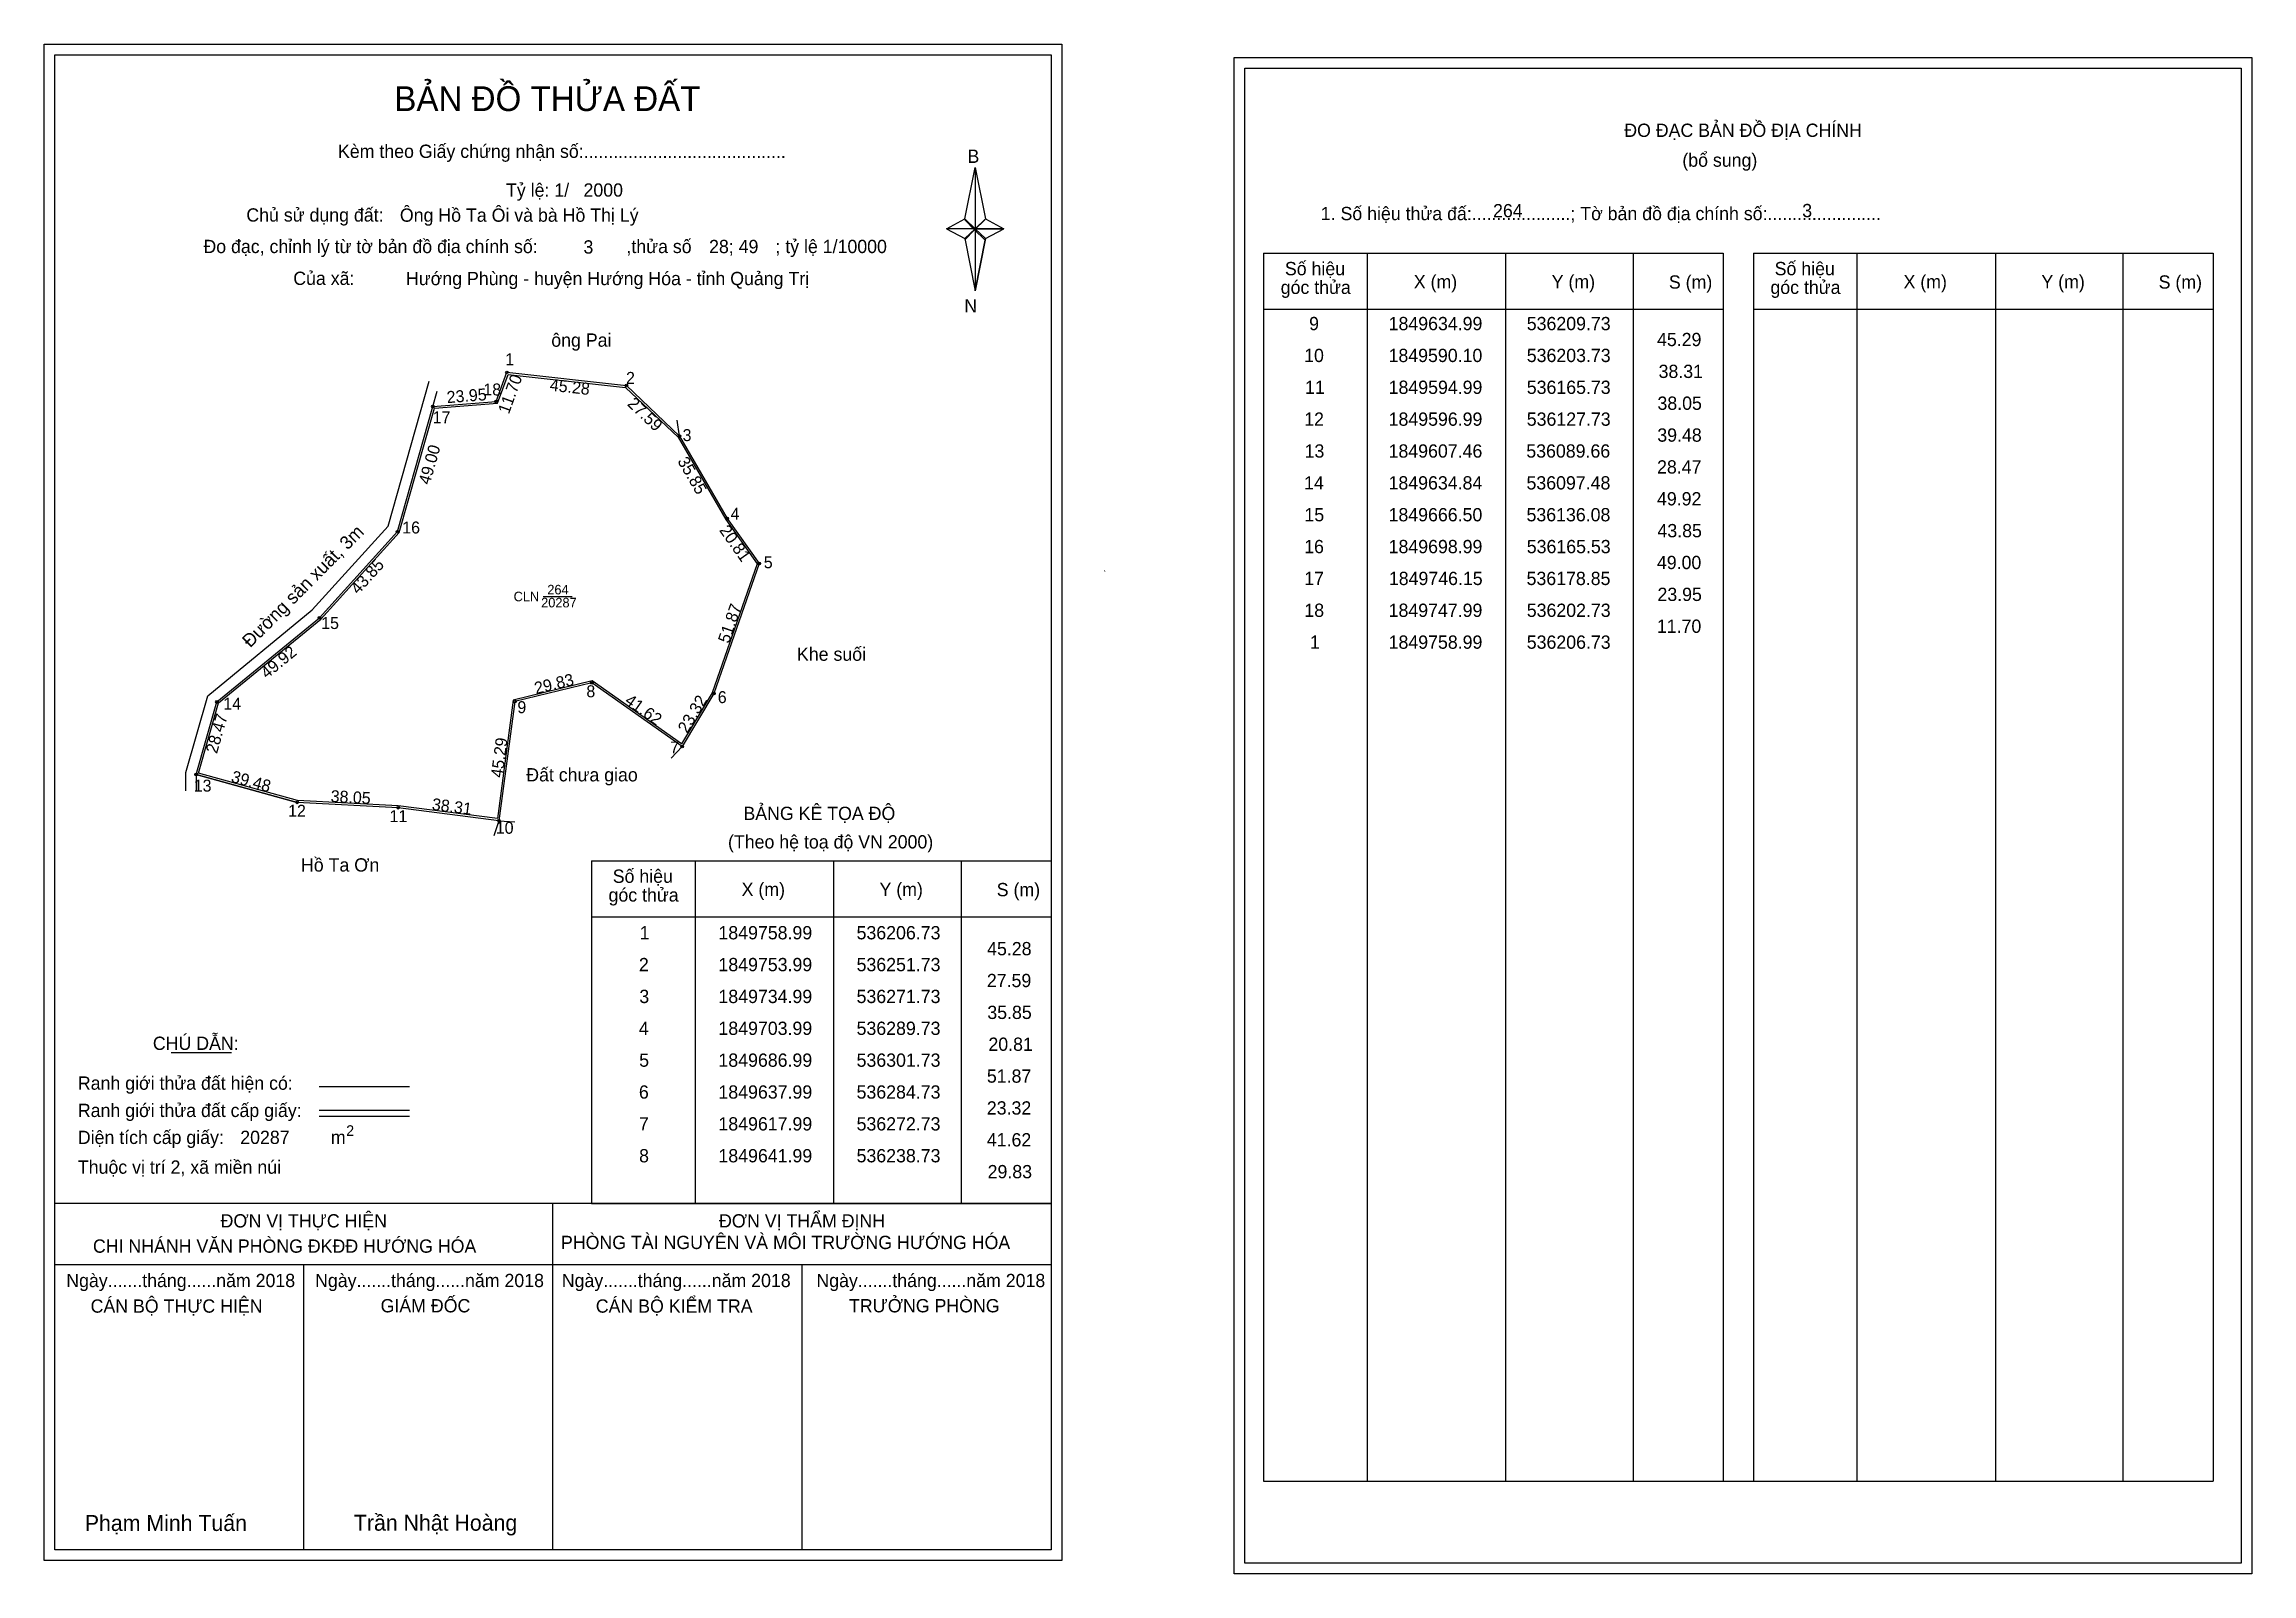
# Model space of a CAD drawing. Extents: x 536032 to 536864, y 1849306 to 1849883.
import ezdxf

# ---------------------------------------------------------------- set-up
doc = ezdxf.new("R2010")
doc.units = 0
for name, color, linetype in [('Level 1', 7, 'Continuous'), ('Level 10', 7, 'Continuous'), ('Level 11', 7, 'Continuous'), ('Level 13', 7, 'Continuous'), ('Level 27', 7, 'Continuous'), ('Level 3', 7, 'Continuous'), ('Level 49', 7, 'Continuous'), ('Level 53', 7, 'Continuous'), ('Level 55', 7, 'Continuous'), ('Level 6', 7, 'Continuous'), ('Level 63', 7, 'Continuous'), ('Level 9', 7, 'Continuous')]:
    doc.layers.add(name, color=color, linetype=linetype)

msp = doc.modelspace()

# ---------------------------------------------------------------- linework, layer by layer
at = {"layer": 'Level 1'}
for p, q in [((536036.37, 1849878.61), (536036.37, 1849878.61)), ((536484.74, 1849873.55), (536484.74, 1849873.55)), ((536379.22, 1849816.84), (536383.15, 1849836.12)), ((536379.22, 1849816.84), (536383.15, 1849836.12)), ((536383.15, 1849836.12), (536383.15, 1849813.07)), ((536383.15, 1849836.12), (536387.09, 1849816.84)), ((536383.15, 1849836.12), (536383.15, 1849813.07)), ((536372.33, 1849813.07), (536379.22, 1849816.84)), ((536372.33, 1849813.07), (536379.22, 1849809.39)), ((536383.15, 1849813.07), (536372.33, 1849813.07)), ((536379.22, 1849816.84), (536383.15, 1849813.07)), ((536383.15, 1849813.07), (536379.22, 1849816.84)), ((536382.86, 1849812.64), (536379.22, 1849816.4)), ((536383.15, 1849813.07), (536379.22, 1849809.39)), ((536379.22, 1849809.39), (536383.15, 1849813.07)), ((536386.79, 1849816.4), (536382.86, 1849812.64)), ((536382.86, 1849812.64), (536386.79, 1849816.4)), ((536387.09, 1849816.84), (536383.15, 1849813.07)), ((536383.15, 1849813.07), (536387.09, 1849816.84)), ((536383.15, 1849813.07), (536383.15, 1849789.68)), ((536383.15, 1849813.07), (536393.98, 1849813.07)), ((536383.15, 1849813.07), (536387.09, 1849809.39)), ((536393.98, 1849813.07), (536383.15, 1849813.07)), ((536383.15, 1849813.07), (536383.15, 1849789.68)), ((536387.09, 1849809.39), (536383.15, 1849813.07)), ((536387.09, 1849816.84), (536393.98, 1849813.07)), ((536387.09, 1849809.39), (536393.98, 1849813.07)), ((536382.86, 1849812.64), (536379.22, 1849808.96)), ((536379.22, 1849808.96), (536382.86, 1849812.64)), ((536379.22, 1849809.39), (536383.15, 1849789.68)), ((536386.79, 1849808.96), (536382.86, 1849812.64)), ((536387.09, 1849809.39), (536383.15, 1849789.68)), ((536383.15, 1849789.68), (536387.09, 1849809.39)), ((536491.81, 1849803.84), (536665.01, 1849803.84)), ((536530.99, 1849341.31), (536530.99, 1849803.84)), ((536583.13, 1849341.31), (536583.13, 1849803.84)), ((536631.08, 1849803.84), (536631.08, 1849341.31)), ((536665.01, 1849803.84), (536665.01, 1849341.31)), ((536676.33, 1849803.84), (536849.53, 1849803.84)), ((536715.51, 1849341.31), (536715.51, 1849803.84)), ((536767.65, 1849341.31), (536767.65, 1849803.84)), ((536815.6, 1849803.84), (536815.6, 1849341.31)), ((536849.53, 1849803.84), (536849.53, 1849341.31)), ((536491.81, 1849782.78), (536665.01, 1849782.78)), ((536676.33, 1849782.78), (536849.53, 1849782.78)), ((536238.56, 1849574.95), (536411.76, 1849574.95)), ((536277.74, 1849445.9), (536277.74, 1849574.95)), ((536329.89, 1849445.9), (536329.89, 1849574.95)), ((536377.83, 1849574.95), (536377.83, 1849445.9)), ((536238.56, 1849553.9), (536411.76, 1849553.9)), ((536080.21, 1849502.74), (536103.01, 1849502.74)), ((536135.94, 1849489.93), (536169.96, 1849489.93)), ((536135.94, 1849481.03), (536169.96, 1849481.03)), ((536135.94, 1849478.84), (536169.96, 1849478.84)), ((536250.03, 1849445.9), (536036.37, 1849445.9)), ((536411.76, 1849445.9), (536202.08, 1849445.9)), ((536224.07, 1849315.46), (536224.07, 1849445.9)), ((536238.56, 1849445.9), (536411.76, 1849445.9)), ((536411.77, 1849422.8), (536036.37, 1849422.8)), ((536130.22, 1849315.46), (536130.22, 1849422.8)), ((536317.92, 1849315.46), (536317.92, 1849422.8)), ((536491.81, 1849341.31), (536849.53, 1849341.31)), ((536411.76, 1849315.46), (536411.76, 1849315.46)), ((536860.15, 1849310.4), (536860.15, 1849310.4))]:
    msp.add_line(p, q, dxfattribs=at)
at = {"layer": 'Level 10'}
for p, q in [((536161.93, 1849700.99), (536177.41, 1849755.72)), ((536202.73, 1849747.99), (536206.73, 1849758.99)), ((536203.23, 1849747.33), (536207.2, 1849758.23)), ((536206.73, 1849758.99), (536251.73, 1849753.99)), ((536207.2, 1849758.23), (536251.42, 1849753.32)), ((536165.53, 1849698.99), (536178.85, 1849746.15)), ((536178.85, 1849746.15), (536202.73, 1849747.99)), ((536179.39, 1849745.49), (536203.23, 1849747.33)), ((536251.42, 1849753.32), (536271.18, 1849734.55)), ((536251.73, 1849753.99), (536271.73, 1849734.99)), ((536166.16, 1849698.64), (536179.39, 1849745.49)), ((536271.18, 1849734.55), (536289.14, 1849703.61)), ((536271.73, 1849734.99), (536289.73, 1849703.99)), ((536133.38, 1849669.48), (536161.93, 1849700.99)), ((536136.08, 1849666.5), (536165.53, 1849698.99)), ((536136.56, 1849665.99), (536166.16, 1849698.64)), ((536289.14, 1849703.61), (536300.95, 1849686.88)), ((536289.73, 1849703.99), (536301.73, 1849686.99)), ((536300.95, 1849686.88), (536284.09, 1849638.29)), ((536301.73, 1849686.99), (536284.73, 1849637.99)), ((536093.98, 1849637.14), (536133.38, 1849669.48)), ((536097.48, 1849634.84), (536136.08, 1849666.5)), ((536097.48, 1849634.84), (536136.08, 1849666.5)), ((536098.09, 1849634.44), (536136.56, 1849665.99)), ((536238.87, 1849642.74), (536209.1, 1849635.56)), ((536238.73, 1849641.99), (536209.73, 1849634.99)), ((536272.73, 1849617.99), (536238.73, 1849641.99)), ((536272.52, 1849619), (536238.87, 1849642.74)), ((536284.09, 1849638.29), (536272.52, 1849619)), ((536085.73, 1849608.27), (536093.98, 1849637.14)), ((536089.66, 1849607.46), (536097.48, 1849634.84)), ((536089.66, 1849607.46), (536097.48, 1849634.84)), ((536090.53, 1849607.95), (536098.09, 1849634.44)), ((536209.1, 1849635.56), (536203.13, 1849590.88)), ((536209.73, 1849634.99), (536203.73, 1849590.1)), ((536284.73, 1849637.99), (536272.73, 1849617.99)), ((536085.73, 1849601.35), (536085.73, 1849608.27)), ((536089.66, 1849607.46), (536127.73, 1849596.99)), ((536127.73, 1849596.99), (536089.66, 1849607.46)), ((536127.84, 1849597.69), (536090.53, 1849607.95)), ((536165.73, 1849594.99), (536127.73, 1849596.99)), ((536165.79, 1849595.69), (536127.84, 1849597.69)), ((536203.73, 1849590.1), (536165.73, 1849594.99)), ((536203.13, 1849590.88), (536165.79, 1849595.69))]:
    msp.add_line(p, q, dxfattribs=at)
at = {"layer": 'Level 11'}
for centre in [(536206.73, 1849758.99), (536251.73, 1849753.99), (536178.85, 1849746.15), (536202.73, 1849747.99), (536271.73, 1849734.99), (536165.53, 1849698.99), (536289.73, 1849703.99), (536301.73, 1849686.99), (536136.08, 1849666.5), (536238.73, 1849641.99), (536284.73, 1849637.99), (536097.48, 1849634.84), (536209.73, 1849634.99), (536272.73, 1849617.99), (536089.66, 1849607.46), (536127.73, 1849596.99), (536127.73, 1849596.99), (536165.73, 1849594.99), (536203.73, 1849590.1)]:
    msp.add_circle(centre, 0.5, dxfattribs=at)
at = {"layer": 'Level 27'}
for p, q in [((536178.85, 1849746.15), (536180.48, 1849751.92)), ((536271.73, 1849734.99), (536270.83, 1849740.92)), ((536272.73, 1849617.99), (536268.63, 1849613.61)), ((536089.66, 1849607.46), (536089.67, 1849601.46)), ((536203.73, 1849590.1), (536201.76, 1849584.43)), ((536203.73, 1849590.1), (536209.71, 1849589.62))]:
    msp.add_line(p, q, dxfattribs=at)
at = {"layer": 'Level 3'}
for p, q in [((536491.81, 1849803.84), (536491.81, 1849341.31)), ((536676.33, 1849803.84), (536676.33, 1849341.31)), ((536238.56, 1849574.95), (536238.56, 1849445.9))]:
    msp.add_line(p, q, dxfattribs=at)
at = {"layer": 'Level 63'}
for p, q in [((536032.37, 1849882.61), (536415.77, 1849882.61)), ((536032.37, 1849311.46), (536032.37, 1849882.61)), ((536415.77, 1849882.61), (536415.77, 1849311.46)), ((536036.37, 1849878.61), (536411.77, 1849878.61)), ((536036.37, 1849315.46), (536036.37, 1849878.61)), ((536411.77, 1849878.61), (536411.77, 1849315.46)), ((536480.75, 1849877.55), (536864.15, 1849877.55)), ((536480.75, 1849306.4), (536480.75, 1849877.55)), ((536484.75, 1849873.55), (536860.15, 1849873.55)), ((536484.75, 1849310.4), (536484.75, 1849873.55)), ((536860.15, 1849873.55), (536860.15, 1849310.4)), ((536864.15, 1849877.55), (536864.15, 1849306.4)), ((536411.77, 1849315.46), (536036.37, 1849315.46)), ((536415.77, 1849311.46), (536032.37, 1849311.46)), ((536864.15, 1849306.4), (536480.75, 1849306.4)), ((536860.15, 1849310.4), (536484.75, 1849310.4))]:
    msp.add_line(p, q, dxfattribs=at)
at = {"layer": 'Level 9'}
msp.add_line((536220.39, 1849674.54), (536231.29, 1849674.54), dxfattribs=at)

# ---------------------------------------------------------------- texts
at = {"layer": 'Level 1'}
for s, height, p in [('BẢN ĐỒ THỬA ĐẤT', 9.3313, (536164.3, 1849857.42)), ('ĐO ĐẠC BẢN ĐỒ ĐỊA CHÍNH', 5, (536627.7, 1849847.67)), ('Kèm theo Giấy chứng nhận số:.........................................', 5, (536143.07, 1849839.76)), ('B', 5, (536380.24, 1849837.88)), ('(bổ sung)', 5, (536649.58, 1849836.43)), ('Chủ sử dụng đất:', 5, (536108.55, 1849815.77)), ('1. Số hiệu thửa đấ:....................; Tờ bản đồ địa chính số:.......................', 5, (536513.36, 1849816.31)), ('Đo đạc, chỉnh lý từ tờ bản đồ địa chính số:                  ,thửa số                 ; tỷ lệ 1/10000', 5, (536092.38, 1849803.91)), ('Của xã:', 5, (536126.23, 1849791.91)), ('Số hiệu', 5, (536499.84, 1849795.57)), ('Số hiệu', 5, (536684.36, 1849795.57)), ('góc thửa', 5, (536498.26, 1849788.51)), ('X (m)', 5, (536548.4, 1849790.62)), ('Y (m)', 5, (536600.36, 1849790.62)), ('S (m)', 5, (536644.51, 1849790.52)), ('góc thửa', 5, (536682.77, 1849788.51)), ('X (m)', 5, (536732.92, 1849790.62)), ('Y (m)', 5, (536784.87, 1849790.62)), ('S (m)', 5, (536829.03, 1849790.52)), ('N', 5, (536379.04, 1849781.54)), ('ông Pai', 5, (536223.44, 1849768.63)), ('Khe suối', 5, (536316.01, 1849650.33)), ('Đất chưa giao', 5, (536214, 1849604.9)), ('BẢNG KÊ TỌA ĐỘ', 5, (536295.83, 1849590.36)), ('(Theo hệ toạ độ VN 2000)', 5, (536290.02, 1849579.64)), ('Hồ Ta Ơn', 5, (536129.13, 1849570.94)), ('Số hiệu', 5, (536246.59, 1849566.69)), ('góc thửa', 5, (536245.01, 1849559.63)), ('X (m)', 5, (536295.15, 1849561.74)), ('Y (m)', 5, (536347.11, 1849561.74)), ('S (m)', 5, (536391.27, 1849561.64)), ('CHÚ DẪN:', 5, (536073.33, 1849503.75)), ('Ranh giới thửa đất hiện có:', 5, (536045.07, 1849488.75)), ('Ranh giới thửa đất cấp giấy:', 5, (536045.07, 1849478.47)), ('Diện tích cấp giấy:', 5, (536045.07, 1849468.31)), ('m', 5, (536140.38, 1849468.35)), ('2', 4, (536146.17, 1849471.37)), ('Thuộc vị trí 2, xã miền núi', 5, (536045.07, 1849457.11)), ('ĐƠN VỊ THỰC HIỆN', 5, (536098.84, 1849436.87)), ('ĐƠN VỊ THẨM ĐỊNH', 5, (536286.64, 1849436.87)), ('CHI NHÁNH VĂN PHÒNG ĐKĐĐ HƯỚNG HÓA', 5, (536050.75, 1849427.35)), ('PHÒNG TÀI NGUYÊN VÀ MÔI TRƯỜNG HƯỚNG HÓA', 5, (536227.09, 1849428.73)), ('Ngày.......tháng......năm 2018', 5, (536040.7, 1849414.4)), ('Ngày.......tháng......năm 2018', 5, (536134.45, 1849414.4)), ('Ngày.......tháng......năm 2018', 5, (536227.4, 1849414.4)), ('Ngày.......tháng......năm 2018', 5, (536323.32, 1849414.4)), ('CÁN BỘ THỰC HIỆN', 5, (536049.87, 1849404.77)), ('GIÁM ĐỐC', 5, (536159.13, 1849404.89)), ('CÁN BỘ KIỂM TRA', 5, (536240.21, 1849404.77)), ('TRƯỞNG PHÒNG', 5, (536335.59, 1849404.89)), ('Phạm Minh Tuấn', 6, (536047.69, 1849322.54)), ('Trần Nhật Hoàng', 6, (536149.07, 1849322.64))]:
    msp.add_text(s, height=height, dxfattribs=at).set_placement(p)
msp.add_text('Đường sản xuất, 3m', height=5, rotation=45.13474, dxfattribs=at).set_placement((536110.03, 1849655.01))
at = {"layer": 'Level 11'}
msp.add_text('Tỷ lệ: 1/', height=5, dxfattribs=at).set_placement((536206.39, 1849825.13))
at = {"layer": 'Level 13'}
for s, p in [('CLN', (536209.24, 1849672.74)), ('20287', (536219.62, 1849670.45)), ('264', (536221.94, 1849675.34))]:
    msp.add_text(s, height=3.6, dxfattribs=at).set_placement(p)
at = {"layer": 'Level 49'}
for s, rotation, p in [('11.70', 70.01689, (536207.45, 1849743.01)), ('45.28', 353.65981, (536222.73, 1849752.11)), ('23.95', 4.40604, (536184.2, 1849747.36)), ('27.59', 316.4688, (536251.77, 1849746.78)), ('49.00', 74.22805, (536177.64, 1849716.41)), ('35.85', 300.14139, (536270.83, 1849725.56)), ('20.81', 305.21759, (536286.54, 1849699.49)), ('43.85', 47.80981, (536150.68, 1849675.08)), ('51.87', 70.86636, (536290.34, 1849656.61)), ('49.92', 39.35885, (536116.26, 1849643.35)), ('29.83', 13.57043, (536217.67, 1849637.73)), ('28.47', 74.06013, (536097.46, 1849615.11)), ('41.62', 324.78241, (536250.78, 1849634.46)), ('23.32', 59.03624, (536274.64, 1849622.72)), ('45.29', 82.38696, (536205.06, 1849606.12)), ('39.48', 344.6227, (536102.52, 1849604.75)), ('38.05', 356.98721, (536140.23, 1849597.13)), ('38.31', 352.66724, (536178.26, 1849594.18))]:
    msp.add_text(s, height=4.5, rotation=rotation, dxfattribs=at).set_placement(p)
at = {"layer": 'Level 53'}
for s, p in [('9', (536508.96, 1849774.86)), ('1849634.99', (536538.92, 1849774.86)), ('536209.73', (536590.96, 1849774.86)), ('45.29', (536640.04, 1849768.86)), ('10', (536507.09, 1849762.86)), ('1849590.10', (536538.89, 1849762.86)), ('536203.73', (536590.96, 1849762.86)), ('11', (536507.41, 1849750.86)), ('1849594.99', (536538.92, 1849750.86)), ('536165.73', (536590.96, 1849750.86)), ('38.31', (536640.63, 1849756.86)), ('38.05', (536640.21, 1849744.86)), ('12', (536507.11, 1849738.86)), ('1849596.99', (536538.92, 1849738.86)), ('536127.73', (536590.96, 1849738.86)), ('39.48', (536640.15, 1849732.86)), ('13', (536507.26, 1849726.86)), ('1849607.46', (536538.9, 1849726.86)), ('536089.66', (536590.79, 1849726.86)), ('28.47', (536640.06, 1849720.86)), ('14', (536507.08, 1849714.86)), ('1849634.84', (536538.89, 1849714.86)), ('536097.48', (536590.86, 1849714.86)), ('49.92', (536640.03, 1849708.86)), ('15', (536507.2, 1849702.86)), ('1849666.50', (536538.89, 1849702.86)), ('536136.08', (536590.86, 1849702.86)), ('43.85', (536640.21, 1849696.86)), ('16', (536507.1, 1849690.86)), ('1849698.99', (536538.92, 1849690.86)), ('536165.53', (536590.96, 1849690.86)), ('49.00', (536639.99, 1849684.86)), ('17', (536507.12, 1849678.86)), ('1849746.15', (536539.01, 1849678.86)), ('536178.85', (536590.89, 1849678.86)), ('18', (536507.17, 1849666.86)), ('1849747.99', (536538.92, 1849666.86)), ('536202.73', (536590.96, 1849666.86)), ('23.95', (536640.21, 1849672.86)), ('11.70', (536639.99, 1849660.86)), ('1', (536509.25, 1849654.86)), ('1849758.99', (536538.92, 1849654.86)), ('536206.73', (536590.96, 1849654.86)), ('1', (536256.76, 1849545.4)), ('1849758.99', (536286.42, 1849545.4)), ('536206.73', (536338.46, 1849545.4)), ('2', (536256.46, 1849533.4)), ('1849753.99', (536286.42, 1849533.4)), ('536251.73', (536338.46, 1849533.4)), ('45.28', (536387.65, 1849539.4)), ('27.59', (536387.55, 1849527.4)), ('3', (536256.61, 1849521.4)), ('1849734.99', (536286.42, 1849521.4)), ('536271.73', (536338.46, 1849521.4)), ('4', (536256.43, 1849509.4)), ('1849703.99', (536286.42, 1849509.4)), ('536289.73', (536338.46, 1849509.4)), ('35.85', (536387.72, 1849515.4)), ('20.81', (536388.14, 1849503.4)), ('5', (536256.55, 1849497.4)), ('1849686.99', (536286.42, 1849497.4)), ('536301.73', (536338.46, 1849497.4)), ('6', (536256.45, 1849485.4)), ('1849637.99', (536286.42, 1849485.4)), ('536284.73', (536338.46, 1849485.4)), ('51.87', (536387.56, 1849491.4)), ('23.32', (536387.54, 1849479.4)), ('7', (536256.47, 1849473.4)), ('1849617.99', (536286.42, 1849473.4)), ('536272.73', (536338.46, 1849473.4)), ('41.62', (536387.54, 1849467.4)), ('8', (536256.52, 1849461.4)), ('1849641.99', (536286.42, 1849461.4)), ('536238.73', (536338.46, 1849461.4)), ('29.83', (536387.84, 1849455.4))]:
    msp.add_text(s, height=5, dxfattribs=at).set_placement(p)
at = {"layer": 'Level 55'}
for s, height, p in [('0', 0.22, (536186.02, 1849801.87)), ('1', 0.4, (536206.62, 1849758.99)), ('0', 0.11, (536206.69, 1849758.88)), ('17', 0.4, (536178.57, 1849746.15)), ('0', 0.11, (536178.81, 1849746.04)), ('0', 0.11, (536178.81, 1849746.04)), ('18', 0.4, (536202.45, 1849747.99)), ('0', 0.11, (536202.69, 1849747.88)), ('2', 0.4, (536251.59, 1849753.99)), ('0', 0.11, (536251.69, 1849753.88)), ('3', 0.4, (536271.61, 1849734.99)), ('0', 0.11, (536271.69, 1849734.88)), ('0', 0.11, (536271.69, 1849734.88)), ('0', 0.11, (536271.69, 1849734.88)), ('16', 0.4, (536165.25, 1849698.99)), ('0', 0.11, (536165.49, 1849698.88)), ('4', 0.4, (536289.59, 1849703.99)), ('0', 0.11, (536289.69, 1849703.88)), ('0', 0.11, (536289.69, 1849703.88)), ('5', 0.4, (536301.6, 1849686.99)), ('0', 0.11, (536301.69, 1849686.88)), ('0', 0.11, (536301.69, 1849686.88)), ('5', 0.8, (536431.59, 1849683.77)), ('15', 0.4, (536135.8, 1849666.5)), ('0', 0.11, (536136.04, 1849666.39)), ('8', 0.4, (536238.6, 1849641.99)), ('0', 0.11, (536238.69, 1849641.88)), ('0', 0.11, (536238.69, 1849641.88)), ('6', 0.4, (536284.59, 1849637.99)), ('14', 0.4, (536097.19, 1849634.84)), ('0', 0.11, (536097.44, 1849634.73)), ('9', 0.4, (536209.59, 1849634.99)), ('0', 0.11, (536209.69, 1849634.88)), ('0', 0.11, (536209.69, 1849634.88)), ('0', 0.11, (536284.69, 1849637.88)), ('0', 0.11, (536284.69, 1849637.88)), ('7', 0.4, (536272.6, 1849617.99)), ('0', 0.11, (536272.69, 1849617.88)), ('0', 0.11, (536272.69, 1849617.88)), ('0', 0.11, (536272.69, 1849617.88)), ('0', 0.11, (536272.69, 1849617.88)), ('13', 0.4, (536089.39, 1849607.46)), ('267', 0.11, (536089.54, 1849607.35)), ('0', 0.11, (536089.62, 1849607.35)), ('12', 0.4, (536127.45, 1849596.99)), ('267', 0.11, (536127.61, 1849596.88)), ('11', 0.4, (536165.47, 1849594.99)), ('267', 0.11, (536165.61, 1849594.88)), ('10', 0.4, (536203.45, 1849590.1)), ('267', 0.11, (536203.61, 1849589.99)), ('0', 0.11, (536203.69, 1849589.99)), ('0', 0.11, (536203.69, 1849589.99))]:
    msp.add_text(s, height=height, dxfattribs=at).set_placement(p)
at = {"layer": 'Level 6'}
for s, p in [('2000', (536235.58, 1849825.17)), ('Ông Hồ Ta Ôi và bà Hồ Thị Lý', (536166.4, 1849815.71)), ('264', (536578.26, 1849817.39)), ('3', (536694.75, 1849817.43)), ('3', (536235.57, 1849803.73)), ('28; 49', (536282.89, 1849803.89)), (' Hướng Phùng - huyện Hướng Hóa - tỉnh Quảng Trị', (536166.84, 1849791.83)), ('20287', (536106.25, 1849468.32))]:
    msp.add_text(s, height=5, dxfattribs=at).set_placement(p)
at = {"layer": 'Level 9'}
for s, p in [('1', (536206.11, 1849761.66)), ('18', (536197.85, 1849750.28)), ('2', (536251.61, 1849754.64)), ('17', (536178.76, 1849739.81)), ('3', (536272.91, 1849733.09)), ('4', (536291, 1849703.47)), ('16', (536167.29, 1849698.29)), ('5', (536303.5, 1849685.19)), ('15', (536136.75, 1849662.3)), ('8', (536236.66, 1849636.6)), ('6', (536286.17, 1849634.39)), ('14', (536099.86, 1849631.91)), ('9', (536210.67, 1849630.6)), ('7', (536268.2, 1849615.42)), ('13', (536088.73, 1849601.05)), ('12', (536124.28, 1849591.58)), ('11', (536162.5, 1849589.55)), ('10', (536202.53, 1849585.17))]:
    msp.add_text(s, height=4.5, dxfattribs=at).set_placement(p)

doc.saveas('drawing.dxf')
